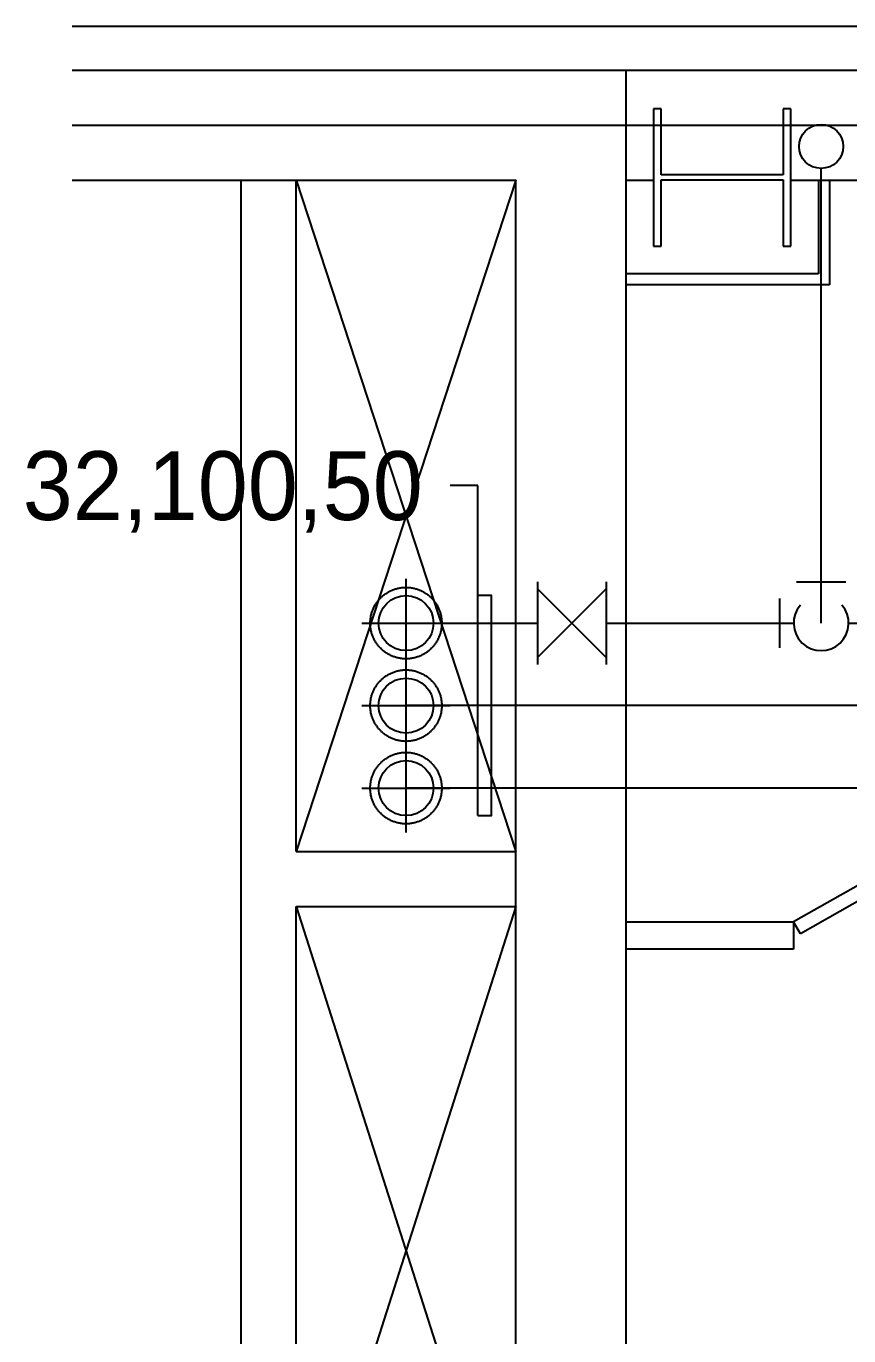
# Model space of a CAD drawing. Header units: millimetres. Extents: x 83956 to 461956, y 36707 to 125807.
# Drawn here: x 280763 to 282259, y 86802 to 89183 of the extents above; entities that cross this region are included whole.
import ezdxf
from ezdxf.enums import TextEntityAlignment as Align

# ---------------------------------------------------------------- set-up
doc = ezdxf.new("R2010")
doc.units = ezdxf.units.MM
doc.header["$LTSCALE"] = 100
doc.header["$MEASUREMENT"] = 0
doc.linetypes.add('CEN', pattern=[62, 60, -1, 0, -1])
doc.layers.get('0').update_dxf_attribs({"linetype": 'CONTINUOUS'})
for name, color, linetype in [('ARCH', 9, 'CONTINUOUS'), ('CEN', 1, 'CEN'), ('PIPE', 3, 'CONTINUOUS')]:
    doc.layers.add(name, color=color, linetype=linetype)
doc.styles.add('gr', font='Gulim.ttf')

# ---------------------------------------------------------------- blocks, each defined once
blk = doc.blocks.new('S19')
at = {"layer": 'CEN'}
for p, q in [((0, -80.5), (0, 80.5)), ((80.5, 0), (-80.5, 0))]:
    blk.add_line(p, q, dxfattribs=at)
blk.add_circle((0, 0), 65, dxfattribs=at)
at = {"layer": 'PIPE'}
blk.add_circle((0, 0), 50, dxfattribs=at)
blk = doc.blocks.new('JY_EX_26')
at = {"color": 2, "linetype": 'Continuous'}
for p, q in [((-1.25, 1.5), (-1.25, -1.5)), ((1.25, 1.5), (1.25, -1.5))]:
    blk.add_line(p, q, dxfattribs=at)
at = {"color": 6, "linetype": 'Continuous'}
for p, q in [((-1.25, -1.25), (1.25, 1.25)), ((-1.25, 1.25), (1.25, -1.25))]:
    blk.add_line(p, q, dxfattribs=at)

msp = doc.modelspace()

# ---------------------------------------------------------------- linework, layer by layer
at = {"layer": 'ARCH', "linetype": 'ByBlock', "ltscale": 2}
for p, q in [((280846.6, 89183.1), (287512.4, 89183.1)), ((280846.6, 89003.1), (287512.4, 89003.1))]:
    msp.add_line(p, q, dxfattribs=at)
at = {"layer": 'ARCH'}
for p, q in [((280846.6, 89103.1), (281853.8, 89103.1)), ((281853.8, 89103.1), (281853.8, 85417.2)), ((281917.8, 89033.1), (281903.8, 89033.1)), ((281903.8, 89033.1), (281903.8, 88783.1)), ((281917.8, 88912.6), (281917.8, 89033.1)), ((282153.8, 89033.1), (282139.8, 89033.1)), ((282139.8, 89033.1), (282139.8, 88912.6)), ((282153.8, 88783.1), (282153.8, 89033.1)), ((280846.6, 88903.1), (281653.8, 88903.1)), ((281153.8, 86329.5), (281153.8, 88903.1)), ((281253.8, 88903.1), (281653.8, 87682.8)), ((281653.8, 88903.1), (281253.8, 87682.8)), ((281253.8, 87682.8), (281253.8, 88903.1)), ((281653.8, 86329.5), (281653.8, 88903.6)), ((282139.8, 88912.6), (281917.8, 88912.6)), ((281917.8, 88783.1), (281917.8, 88903.6)), ((281917.8, 88903.6), (282139.8, 88903.6)), ((282139.8, 88903.6), (282139.8, 88783.1)), ((282203.8, 88903.1), (282203.8, 88733.1)), ((282223.8, 88903.1), (282223.8, 88713.1)), ((281903.8, 88783.1), (281917.8, 88783.1)), ((282139.8, 88783.1), (282153.8, 88783.1)), ((282203.8, 88733.1), (281853.8, 88733.1)), ((282223.8, 88713.1), (281853.8, 88713.1)), ((282681.2, 87850), (282158.8, 87554.8)), ((282693, 87828), (282171.1, 87533)), ((281253.8, 87682.8), (281653.8, 87682.8)), ((281253.8, 86329.5), (281253.8, 87582.8)), ((281253.8, 87582.8), (281653.8, 87582.8)), ((281253.8, 87582.8), (281653.8, 86329.5)), ((281653.8, 87582.8), (281253.8, 86329.5)), ((281853.8, 87554.8), (282158.8, 87554.8)), ((282158.8, 87554.8), (282158.8, 87504.8)), ((282171.1, 87533), (282158.8, 87554.8)), ((282158.8, 87504.8), (281853.8, 87504.8))]:
    msp.add_line(p, q, dxfattribs=at)
at = {"layer": 'ARCH', "ltscale": 2}
for p, q in [((281853.8, 89103.1), (283353.8, 89103.1)), ((281853.8, 88903.1), (281903.8, 88903.1)), ((282153.8, 88903.1), (283353.8, 88903.1))]:
    msp.add_line(p, q, dxfattribs=at)
at = {"layer": 'PIPE'}
msp.add_line((282208.8, 88097.8), (282208.8, 88924.5), dxfattribs=at)
at = {"layer": 'PIPE', "color": 1, "ltscale": 2}
for p, q in [((281584.3, 88347.8), (281534.3, 88347.8)), ((281584.3, 87747.8), (281584.3, 88347.8))]:
    msp.add_line(p, q, dxfattribs=at)
at = {"layer": 'PIPE', "color": 2, "ltscale": 2}
for p, q in [((282163.8, 88172.8), (282253.8, 88172.8)), ((282133.8, 88052.8), (282133.8, 88142.8))]:
    msp.add_line(p, q, dxfattribs=at)
at = {"layer": 'PIPE', "ltscale": 2}
for p, q in [((281453.8, 88097.8), (281692.7, 88097.8)), ((281817.7, 88097.8), (282158.8, 88097.8)), ((282258.8, 88097.8), (282541.8, 88097.8))]:
    msp.add_line(p, q, dxfattribs=at)
at = {"layer": 'PIPE', "color": 4, "ltscale": 2}
for p, q in [((282531.8, 87947.8), (281453.8, 87947.8)), ((282531.8, 87797.8), (281453.8, 87797.8))]:
    msp.add_line(p, q, dxfattribs=at)
at = {"layer": 'PIPE', "color": 1, "ltscale": 2}
msp.add_lwpolyline([(281584.3, 87747.8), (281609.3, 87747.8), (281609.3, 88147.8), (281584.3, 88147.8)], dxfattribs=at)
at = {"layer": 'PIPE'}
msp.add_circle((282208.8, 88964.5), 40, dxfattribs=at)
at = {"layer": 'PIPE', "color": 2, "ltscale": 2}
msp.add_arc((282208.8, 88097.8), 50, 139, 41, dxfattribs=at)

# ---------------------------------------------------------------- block references
at = {"layer": 'PIPE', "rotation": 270}
for p in [(281453.8, 88097.8), (281453.8, 87947.8), (281453.8, 87797.8)]:
    msp.add_blockref('S19', p, dxfattribs=at)
at = {"layer": 'PIPE', "ltscale": 2, "xscale": 50, "yscale": 50, "zscale": 50}
msp.add_blockref('JY_EX_26', (281755.2, 88097.8), dxfattribs=at)

# ---------------------------------------------------------------- texts
at = {"layer": 'PIPE', "color": 2, "style": 'gr'}
msp.add_text('32,100,50', height=125, dxfattribs=at).set_placement((281484.3, 88285.3), align=Align.RIGHT)

doc.saveas('drawing.dxf')
